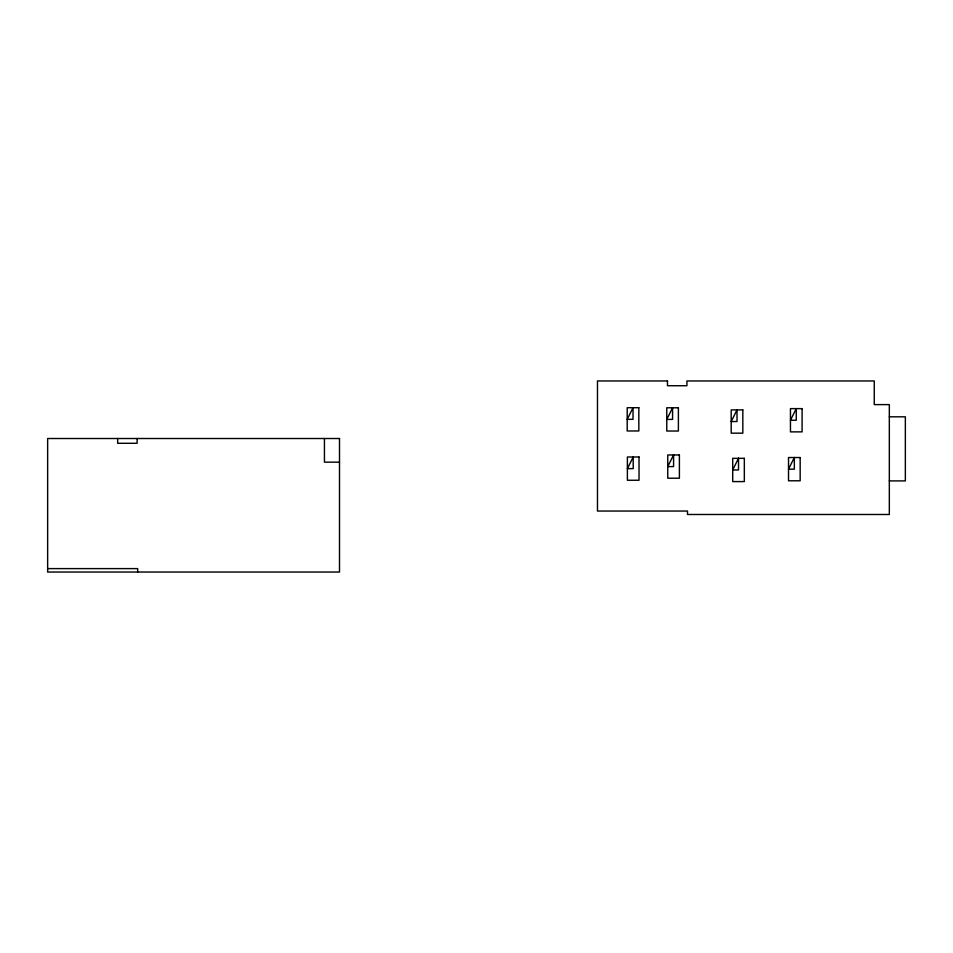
<?xml version="1.0" encoding="UTF-8"?>
<svg xmlns="http://www.w3.org/2000/svg" width="953" height="953" viewBox="0 0 953 953"><rect width="100%" height="100%" fill="white"/><g stroke="black" fill="none" stroke-linecap="round" stroke-linejoin="round"><path stroke-width="1.43" d="M889.328 416.818L905.35 416.818L905.35 480.908L889.328 480.908M339.506 462.169L324.437 462.169L324.437 438.511M47.65 568.607L137.685 568.607L137.685 572.038M137.113 438.511L137.113 443.288L117.66 443.288L117.66 438.511M633.018 407.717L627.205 419.344L633.018 419.344L633.018 407.717M633.209 456.999L627.384 468.626L633.209 468.626L633.209 456.999M672.58 407.777L666.766 419.403L672.58 419.403L672.58 407.777M673.58 454.962L667.767 466.589L673.58 466.589L673.58 454.962M737.014 409.909L731.189 421.536L737.014 421.536L737.014 409.909M738.515 458.333L732.702 469.96L738.515 469.96L738.515 458.333M796.267 408.623L790.454 420.249L796.267 420.249L796.267 408.623M794.337 457.535L788.524 469.162L794.337 469.162L794.337 457.535M667.481 380.962L597.471 380.962L597.471 511.046L687.506 511.046L687.506 514.489L889.328 514.489L889.328 404.608L874.258 404.608L874.258 380.962L686.934 380.962L686.934 385.727L667.481 385.727L667.481 380.962M638.832 407.717L627.205 407.717L627.205 430.97L638.832 430.97L638.832 407.717M678.393 407.777L666.766 407.777L666.766 431.03L678.393 431.03L678.393 407.777M802.092 408.623L790.454 408.623L790.454 431.876L802.092 431.876L802.092 408.623M742.828 409.909L731.189 409.909L731.189 433.162L742.828 433.162L742.828 409.909M339.506 438.511L47.65 438.511L47.65 572.038L339.506 572.038L339.506 438.511M679.394 454.962L667.767 454.962L667.767 478.215L679.394 478.215L679.394 454.962M639.022 456.999L627.384 456.999L627.384 480.252L639.022 480.252L639.022 456.999M800.163 457.535L788.524 457.535L788.524 480.788L800.163 480.788L800.163 457.535M744.329 458.333L732.702 458.333L732.702 481.587L744.329 481.587L744.329 458.333"/></g></svg>
